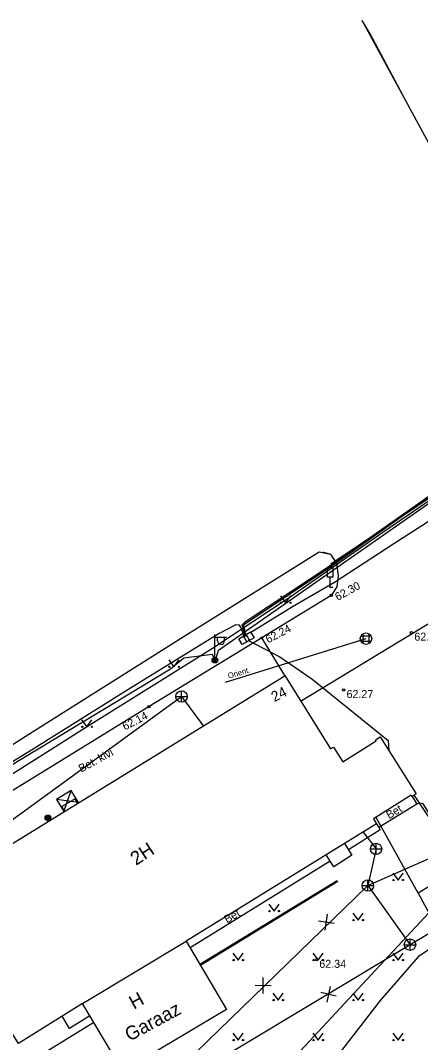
# Model space of a CAD drawing. Extents: x 635052 to 635544, y 6467971 to 6468784.
# Drawn here: x 635377 to 635412.1, y 6468694.7 to 6468784.1 of the extents above; entities that cross this region are included whole.
import ezdxf

# ---------------------------------------------------------------- set-up
doc = ezdxf.new("R2010")
doc.units = 0
for name, color, linetype in [('DKAEV', 7, 'Continuous'), ('DTRASS', 7, 'Continuous'), ('ELRAJATISMP', 7, 'Continuous'), ('HALJASTUS', 7, 'Continuous'), ('HOONE', 7, 'Continuous'), ('HOONEDET', 7, 'Continuous'), ('KKAEV', 7, 'Continuous'), ('korgus-EH2000', 7, 'Continuous'), ('KTRASS', 7, 'Continuous'), ('LIIKLUS', 7, 'Continuous'), ('MPKAABEL', 7, 'Continuous'), ('POST', 7, 'Continuous'), ('RAJATIS', 7, 'Continuous'), ('SITRASS', 7, 'Continuous'), ('TEE', 7, 'Continuous'), ('TTRASS', 7, 'Continuous'), ('VTRASS', 7, 'Continuous')]:
    doc.layers.add(name, color=color, linetype=linetype)

msp = doc.modelspace()

# ---------------------------------------------------------------- linework, layer by layer
at = {"layer": 'DKAEV'}
for p, q in [((635406.871, 6468730.298), (635407.737, 6468730.298)), ((635407.054, 6468729.615), (635407.054, 6468730.481)), ((635407.554, 6468730.481), (635407.554, 6468729.615)), ((635407.737, 6468729.798), (635406.871, 6468729.798))]:
    msp.add_line(p, q, dxfattribs=at)
msp.add_circle((635407.304, 6468730.048), 0.5, dxfattribs=at)
at = {"layer": 'DTRASS'}
msp.add_lwpolyline([(635395.003, 6468726.245), (635407.304, 6468730.048)], dxfattribs=at)
at = {"layer": 'ELRAJATISMP'}
for p, q in [((635396.565, 6468730.269), (635396.864, 6468729.752)), ((635396.801, 6468730.405), (635397.099, 6468729.888))]:
    msp.add_line(p, q, dxfattribs=at)
msp.add_lwpolyline([(635396.166, 6468730.038), (635397.2, 6468730.635), (635397.499, 6468730.118), (635396.464, 6468729.521)], close=True, dxfattribs=at)
at = {"layer": 'HALJASTUS'}
for p, q in [((635399.804, 6468733.797), (635400.267, 6468733.191)), ((635400.267, 6468733.191), (635400.713, 6468733.797)), ((635390.025, 6468728.191), (635390.488, 6468727.584)), ((635390.488, 6468727.584), (635390.934, 6468728.191)), ((635382.401, 6468722.938), (635382.865, 6468722.331)), ((635382.865, 6468722.331), (635383.31, 6468722.938)), ((635409.647, 6468709.545), (635410.11, 6468708.938)), ((635410.11, 6468708.938), (635410.556, 6468709.545)), ((635398.792, 6468706.827), (635399.255, 6468706.22)), ((635399.255, 6468706.22), (635399.701, 6468706.827)), ((635406.147, 6468706.045), (635406.61, 6468705.438)), ((635406.61, 6468705.438), (635407.056, 6468706.045)), ((635395.647, 6468702.545), (635396.11, 6468701.938)), ((635396.11, 6468701.938), (635396.556, 6468702.545)), ((635402.647, 6468702.545), (635403.11, 6468701.938)), ((635403.11, 6468701.938), (635403.556, 6468702.545)), ((635409.647, 6468702.545), (635410.11, 6468701.938)), ((635410.11, 6468701.938), (635410.556, 6468702.545)), ((635399.147, 6468699.045), (635399.61, 6468698.438)), ((635399.61, 6468698.438), (635400.056, 6468699.045)), ((635406.147, 6468699.045), (635406.61, 6468698.438)), ((635406.61, 6468698.438), (635407.056, 6468699.045)), ((635395.647, 6468695.545), (635396.11, 6468694.938)), ((635396.11, 6468694.938), (635396.556, 6468695.545)), ((635402.647, 6468695.545), (635403.11, 6468694.938)), ((635403.11, 6468694.938), (635403.556, 6468695.545)), ((635409.647, 6468695.545), (635410.11, 6468694.938)), ((635410.11, 6468694.938), (635410.556, 6468695.545))]:
    msp.add_line(p, q, dxfattribs=at)
for centre in [(635399.866, 6468733.191), (635400.695, 6468733.191), (635390.087, 6468727.584), (635390.916, 6468727.584), (635382.464, 6468722.331), (635383.292, 6468722.331), (635409.709, 6468708.938), (635410.538, 6468708.938), (635398.854, 6468706.22), (635399.683, 6468706.22), (635406.209, 6468705.438), (635407.038, 6468705.438), (635395.709, 6468701.938), (635396.538, 6468701.938), (635402.709, 6468701.938), (635403.538, 6468701.938), (635409.709, 6468701.938), (635410.538, 6468701.938), (635399.209, 6468698.438), (635400.038, 6468698.438), (635406.209, 6468698.438), (635407.038, 6468698.438), (635395.709, 6468694.938), (635396.538, 6468694.938), (635402.709, 6468694.938), (635403.538, 6468694.938), (635409.709, 6468694.938), (635410.538, 6468694.938)]:
    msp.add_circle(centre, 0.055, dxfattribs=at)
at = {"layer": 'HOONE'}
for points in [[(635376.88, 6468694.64), (635369.41, 6468706.632), (635375.028, 6468709.956), (635374.426, 6468710.974), (635400.144, 6468726.78), (635400.199, 6468726.813), (635404.187, 6468720.403), (635404.456, 6468720.57), (635405.261, 6468719.276), (635408.2, 6468721.105), (635408.143, 6468721.198), (635408.546, 6468721.448), (635411.682, 6468716.464), (635411.34, 6468716.248), (635411.266, 6468716.366), (635407.948, 6468714.289), (635408.224, 6468713.849), (635391.562, 6468703.582), (635395.075, 6468697.628), (635386.021, 6468692.214), (635382.482, 6468698.133), (635376.88, 6468694.64)], [(635382.134, 6468715.711), (635381.482, 6468716.77), (635380.2, 6468715.982), (635380.851, 6468714.923)], [(635382.482, 6468698.133), (635391.562, 6468703.582)]]:
    msp.add_lwpolyline(points, dxfattribs=at)
at = {"layer": 'HOONEDET'}
for points in [[(635380.851, 6468714.923), (635381.482, 6468716.77)], [(635382.134, 6468715.711), (635380.2, 6468715.982)], [(635382.059, 6468715.665), (635381.832, 6468716.033), (635380.666, 6468715.359), (635380.901, 6468714.953)], [(635411.34, 6468716.248), (635411.766, 6468715.568), (635408.426, 6468713.544)], [(635408.224, 6468713.849), (635408.426, 6468713.544)], [(635408.426, 6468713.544), (635408.539, 6468713.324), (635405.77, 6468711.576)], [(635405.432, 6468712.124), (635406.064, 6468711.098), (635404.486, 6468710.091), (635403.82, 6468711.135)], [(635404.171, 6468710.585), (635391.907, 6468702.997)], [(635383.131, 6468697.047), (635381.352, 6468695.954), (635380.697, 6468697.02)]]:
    msp.add_lwpolyline(points, dxfattribs=at)
at = {"layer": 'KKAEV'}
for p, q in [((635391.149, 6468724.492), (635391.149, 6468725.492)), ((635390.649, 6468724.992), (635391.649, 6468724.992)), ((635408.181, 6468711.156), (635408.181, 6468712.156)), ((635407.681, 6468711.656), (635408.681, 6468711.656)), ((635406.967, 6468708.453), (635407.967, 6468708.453)), ((635407.467, 6468707.953), (635407.467, 6468708.953)), ((635410.654, 6468703.283), (635411.654, 6468703.283)), ((635411.154, 6468702.783), (635411.154, 6468703.783))]:
    msp.add_line(p, q, dxfattribs=at)
for centre in [(635391.149, 6468724.992), (635408.181, 6468711.656), (635407.467, 6468708.453), (635411.154, 6468703.283)]:
    msp.add_circle(centre, 0.5, dxfattribs=at)
at = {"layer": 'korgus-EH2000'}
for centre in [(635404.254, 6468733.827), (635398.179, 6468730.118), (635411.271, 6468730.572), (635405.338, 6468725.551), (635388.304, 6468724.109), (635402.955, 6468701.959)]:
    msp.add_circle(centre, 0.1, dxfattribs=at)
at = {"layer": 'KTRASS'}
for p, q in [((635403.73, 6468704.566), (635403.928, 6468705.952)), ((635403.136, 6468705.358), (635404.522, 6468705.16)), ((635398.286, 6468699.027), (635398.308, 6468700.427)), ((635397.597, 6468699.738), (635398.997, 6468699.716)), ((635404.176, 6468699.612), (635403.858, 6468698.248)), ((635404.699, 6468698.771), (635403.335, 6468699.089))]:
    msp.add_line(p, q, dxfattribs=at)
for points in [[(635460.423, 6468737.311), (635427.29, 6468712.849), (635411.154, 6468703.283), (635411.143, 6468703.277)], [(635364.195, 6468701.781), (635368.233, 6468708.349), (635391.149, 6468724.992)], [(635391.149, 6468724.992), (635393.07, 6468722.407)], [(635364.195, 6468701.781), (635361.93, 6468697.07), (635376.17, 6468691.43), (635387.39, 6468688.98), (635407.467, 6468708.453), (635438.13, 6468721.95)], [(635407.057, 6468713.125), (635408.181, 6468711.656), (635407.467, 6468708.453)], [(635407.467, 6468708.453), (635411.154, 6468703.283)], [(635411.154, 6468703.283), (635387.566, 6468689.092)]]:
    msp.add_lwpolyline(points, dxfattribs=at)
at = {"layer": 'LIIKLUS'}
for p, q in [((635403.892, 6468736.28), (635403.892, 6468735.43)), ((635404.392, 6468736.28), (635403.892, 6468736.28)), ((635404.392, 6468736.28), (635404.392, 6468735.43)), ((635404.392, 6468735.43), (635403.892, 6468735.43)), ((635404.142, 6468735.43), (635404.142, 6468734.53)), ((635404.392, 6468734.53), (635404.142, 6468734.53))]:
    msp.add_line(p, q, dxfattribs=at)
at = {"layer": 'MPKAABEL'}
for points in [[(635396.752, 6468730.193), (635396.458, 6468731.26), (635396.727, 6468731.511), (635396.935, 6468731.662), (635404.165, 6468736.435), (635413.789, 6468743.205), (635420.571, 6468748.258), (635422.907, 6468749.969), (635424.04, 6468750.837), (635425.255, 6468751.116), (635425.255, 6468751.116), (635425.255, 6468751.116), (635425.31, 6468751.216), (635425.045, 6468751.676), (635421.052, 6468758.602), (635420.007, 6468760.659), (635419.062, 6468761.894), (635415.413, 6468768.603), (635410.796, 6468777.089), (635407.662, 6468782.953), (635406.965, 6468784.11)], [(635396.752, 6468730.193), (635396.458, 6468731.26), (635396.727, 6468731.511), (635396.935, 6468731.662), (635404.165, 6468736.435), (635413.789, 6468743.205), (635420.571, 6468748.258), (635422.907, 6468749.969), (635424.04, 6468750.837), (635425.255, 6468751.116), (635425.255, 6468751.116), (635425.255, 6468751.116), (635425.31, 6468751.216), (635425.045, 6468751.676), (635421.052, 6468758.602), (635420.007, 6468760.659), (635419.062, 6468761.894), (635415.413, 6468768.603), (635410.796, 6468777.089), (635406.965, 6468784.11), (635406.965, 6468784.11)], [(635394.095, 6468728.036), (635394.381, 6468729.032), (635416.938, 6468744.771), (635418.772, 6468743.624), (635418.318, 6468744.152), (635430.039, 6468752.405), (635437.597, 6468757.209), (635441.725, 6468759.524), (635445.547, 6468761.891), (635448.637, 6468763.755), (635450.419, 6468764.183), (635452.585, 6468763.987), (635454.027, 6468763.356), (635454.547, 6468762.89), (635454.935, 6468762.925), (635455.801, 6468763.321), (635456.468, 6468763.885), (635460.355, 6468766.455)], [(635397.121, 6468730.559), (635400.879, 6468732.855), (635404.547, 6468734.988), (635409.75, 6468738.371), (635415.133, 6468741.844), (635418.426, 6468744.414), (635423.535, 6468747.961), (635430.172, 6468752.566), (635433.652, 6468755.008), (635435.578, 6468756.285), (635435.719, 6468756.363), (635435.945, 6468756.102), (635436.91, 6468754.863)], [(635442.244, 6468746.201), (635442.032, 6468745.303), (635441.766, 6468744.7), (635441.409, 6468744.317), (635441.016, 6468744.387), (635440.429, 6468744.655), (635434.048, 6468747.586), (635429.703, 6468749.363), (635426.989, 6468750.395), (635425.672, 6468750.917), (635425.672, 6468750.917), (635425.672, 6468750.917), (635425.672, 6468750.917), (635425.672, 6468750.917), (635425.158, 6468750.954), (635424.757, 6468750.968), (635423.006, 6468749.906), (635420.659, 6468748.186), (635414.181, 6468743.341), (635404.214, 6468736.33), (635396.59, 6468731.226), (635396.791, 6468730.227)], [(635442.244, 6468746.201), (635442.032, 6468745.303), (635441.766, 6468744.7), (635441.409, 6468744.317), (635441.016, 6468744.387), (635440.429, 6468744.655), (635434.048, 6468747.586), (635429.703, 6468749.363), (635426.989, 6468750.395), (635425.672, 6468750.917), (635425.672, 6468750.917), (635425.672, 6468750.917), (635425.672, 6468750.917), (635425.672, 6468750.917), (635425.158, 6468750.954), (635424.757, 6468750.968), (635423.006, 6468749.906), (635420.659, 6468748.186), (635414.181, 6468743.341), (635404.214, 6468736.33), (635396.59, 6468731.226), (635396.791, 6468730.227)], [(635414.227, 6468743.255), (635404.224, 6468736.555)], [(635396.645, 6468730.193), (635396.392, 6468730.929), (635396.212, 6468731.215), (635395.914, 6468731.256), (635394.453, 6468730.503), (635386.69, 6468725.707), (635377.773, 6468720.14), (635368.822, 6468714.692), (635366.653, 6468713.597), (635366.354, 6468713.441), (635366.145, 6468713.519), (635364.533, 6468716.152), (635362.14, 6468720.213), (635360.459, 6468722.88), (635359.774, 6468724.144), (635359.774, 6468724.144)], [(635396.645, 6468730.193), (635396.392, 6468730.929), (635396.212, 6468731.215), (635395.914, 6468731.256), (635394.453, 6468730.503), (635386.69, 6468725.707), (635377.773, 6468720.14), (635368.822, 6468714.692), (635366.653, 6468713.597), (635366.354, 6468713.441), (635366.145, 6468713.519), (635364.533, 6468716.152), (635362.14, 6468720.213), (635360.459, 6468722.88), (635359.806, 6468724.073)], [(635396.957, 6468729.92), (635399.755, 6468728.452), (635402.566, 6468726.538), (635409.25, 6468721.138), (635409.299, 6468720.251)], [(635368.616, 6468712.41), (635368.284, 6468713.116), (635368.241, 6468714.168), (635390.183, 6468727.407), (635391.345, 6468728.372), (635393.825, 6468728.676), (635394.095, 6468728.036)]]:
    msp.add_lwpolyline(points, dxfattribs=at)
at = {"layer": 'POST'}
for p, q in [((635394.076, 6468728.421), (635394.076, 6468730.421)), ((635394.076, 6468730.171), (635395.076, 6468730.171)), ((635394.303, 6468729.85), (635394.303, 6468730.171)), ((635394.915, 6468729.85), (635394.915, 6468730.171)), ((635394.076, 6468728.171), (635394.076, 6468728.171))]:
    msp.add_line(p, q, dxfattribs=at)
for radius in [0.25, 0.225, 0.2, 0.175, 0.15, 0.125, 0.1, 0.075, 0.05, 0.025]:
    msp.add_circle((635394.076, 6468728.171), radius, dxfattribs=at)
msp.add_arc((635394.609, 6468729.85), 0.306, 180, 0, dxfattribs=at)
at = {"layer": 'RAJATIS'}
for radius in [0.25, 0.225, 0.2, 0.175, 0.15, 0.125, 0.1, 0.075, 0.05, 0.025]:
    msp.add_circle((635379.455, 6468714.369), radius, dxfattribs=at)
at = {"layer": 'SITRASS'}
for points in [[(635363.07, 6468709.97), (635372.98, 6468716.12), (635382.51, 6468722.14), (635393.86, 6468729.2), (635400.74, 6468733.76), (635408.78, 6468739.37), (635414.23, 6468743.08), (635423.63, 6468749.96), (635429.94, 6468754.77), (635433.49, 6468757), (635436.08, 6468758.83)], [(635363.07, 6468709.97), (635372.98, 6468716.12), (635382.51, 6468722.14), (635393.86, 6468729.2), (635400.74, 6468733.76), (635408.78, 6468739.37), (635414.23, 6468743.08), (635423.63, 6468749.96), (635429.94, 6468754.77), (635433.49, 6468757), (635436.08, 6468758.83)], [(635449.788, 6468740.497), (635452.593, 6468735.732), (635454.707, 6468732.106), (635454.648, 6468731.18), (635450.171, 6468728.138), (635440.804, 6468720.975), (635430.242, 6468713.525), (635425.38, 6468710.729), (635420.347, 6468707.745), (635414.096, 6468703.715), (635411.875, 6468702.225), (635408.537, 6468698.41), (635400.946, 6468688.607), (635396.007, 6468683.931), (635391.812, 6468680.599)], [(635455.6, 6468736.918), (635445.205, 6468730.566), (635423.738, 6468717.936), (635414.048, 6468712.581), (635411.541, 6468716.342)]]:
    msp.add_lwpolyline(points, dxfattribs=at)
at = {"layer": 'TEE'}
for points in [[(635360.579, 6468710.186), (635362.428, 6468711.965), (635378.116, 6468721.891), (635391.3, 6468730.196), (635403.194, 6468737.63), (635404.192, 6468737.443)], [(635403.479, 6468737.632), (635404.192, 6468737.443), (635404.711, 6468736.618), (635404.875, 6468735.576), (635404.733, 6468734.575), (635404.254, 6468733.827), (635398.179, 6468730.118), (635388.304, 6468724.109), (635372.935, 6468714.677), (635364.624, 6468709.539), (635366.28, 6468706.864), (635367.558, 6468704.826)], [(635400.199, 6468726.813), (635398.179, 6468730.118)], [(635414.925, 6468711.889), (635414.455, 6468712.161), (635412.298, 6468715.601), (635412.023, 6468715.657), (635411.766, 6468715.568)], [(635404.774, 6468708.88), (635392.757, 6468701.554)], [(635404.821, 6468708.803), (635392.804, 6468701.477)], [(635383.464, 6468696.491), (635375.945, 6468691.829), (635367.558, 6468704.826)]]:
    msp.add_lwpolyline(points, dxfattribs=at)
at = {"layer": 'TTRASS'}
for points in [[(635442.742, 6468727.989), (635428.173, 6468717.676), (635411.883, 6468707.779), (635412.806, 6468706.06), (635394.971, 6468686.904)], [(635411.883, 6468707.779), (635408.177, 6468714.411)]]:
    msp.add_lwpolyline(points, dxfattribs=at)
at = {"layer": 'VTRASS'}
msp.add_lwpolyline([(635401.617, 6468724.615), (635425.819, 6468739.279), (635430.049, 6468738.29), (635443.302, 6468745.047)], dxfattribs=at)

# ---------------------------------------------------------------- texts
at = {"layer": 'DTRASS'}
msp.add_text('Orient.', height=0.5, rotation=16.62991, dxfattribs=at).set_placement((635395.292, 6468726.536))
at = {"layer": 'HOONE'}
for s, height, rotation, p in [('24', 0.9, 26.41281, (635399.275, 6468724.491)), ('2H', 1.2, 33.18161, (635387.167, 6468710.173)), ('H', 1.2, 29.0546, (635386.977, 6468697.593)), ('Garaaz', 1.2, 28.39302, (635386.595, 6468694.791))]:
    msp.add_text(s, height=height, rotation=rotation, dxfattribs=at).set_placement(p)
at = {"layer": 'HOONEDET'}
for p in [(635409.323, 6468714.251), (635395.141, 6468705.128)]:
    msp.add_text('Bet', height=0.7, rotation=30.76588, dxfattribs=at).set_placement(p)
at = {"layer": 'korgus-EH2000'}
for s, rotation, p in [(' 62.30 ', 28.77134, (635404.591, 6468733.213)), (' 62.24 ', 27.82833, (635398.506, 6468729.499)), (' 62.14 ', 27.25021, (635385.961, 6468721.889))]:
    msp.add_text(s, height=0.7, rotation=rotation, dxfattribs=at).set_placement(p)
for s, p in [(' 62.25 ', (635411.271, 6468729.872)), (' 62.27 ', (635405.338, 6468724.851)), (' 62.34 ', (635402.955, 6468701.259))]:
    msp.add_text(s, height=0.7, dxfattribs=at).set_placement(p)
at = {"layer": 'TEE'}
msp.add_text('Bet. kivi', height=0.7, rotation=28.24722, dxfattribs=at).set_placement((635382.371, 6468718.327))

doc.saveas('drawing.dxf')
